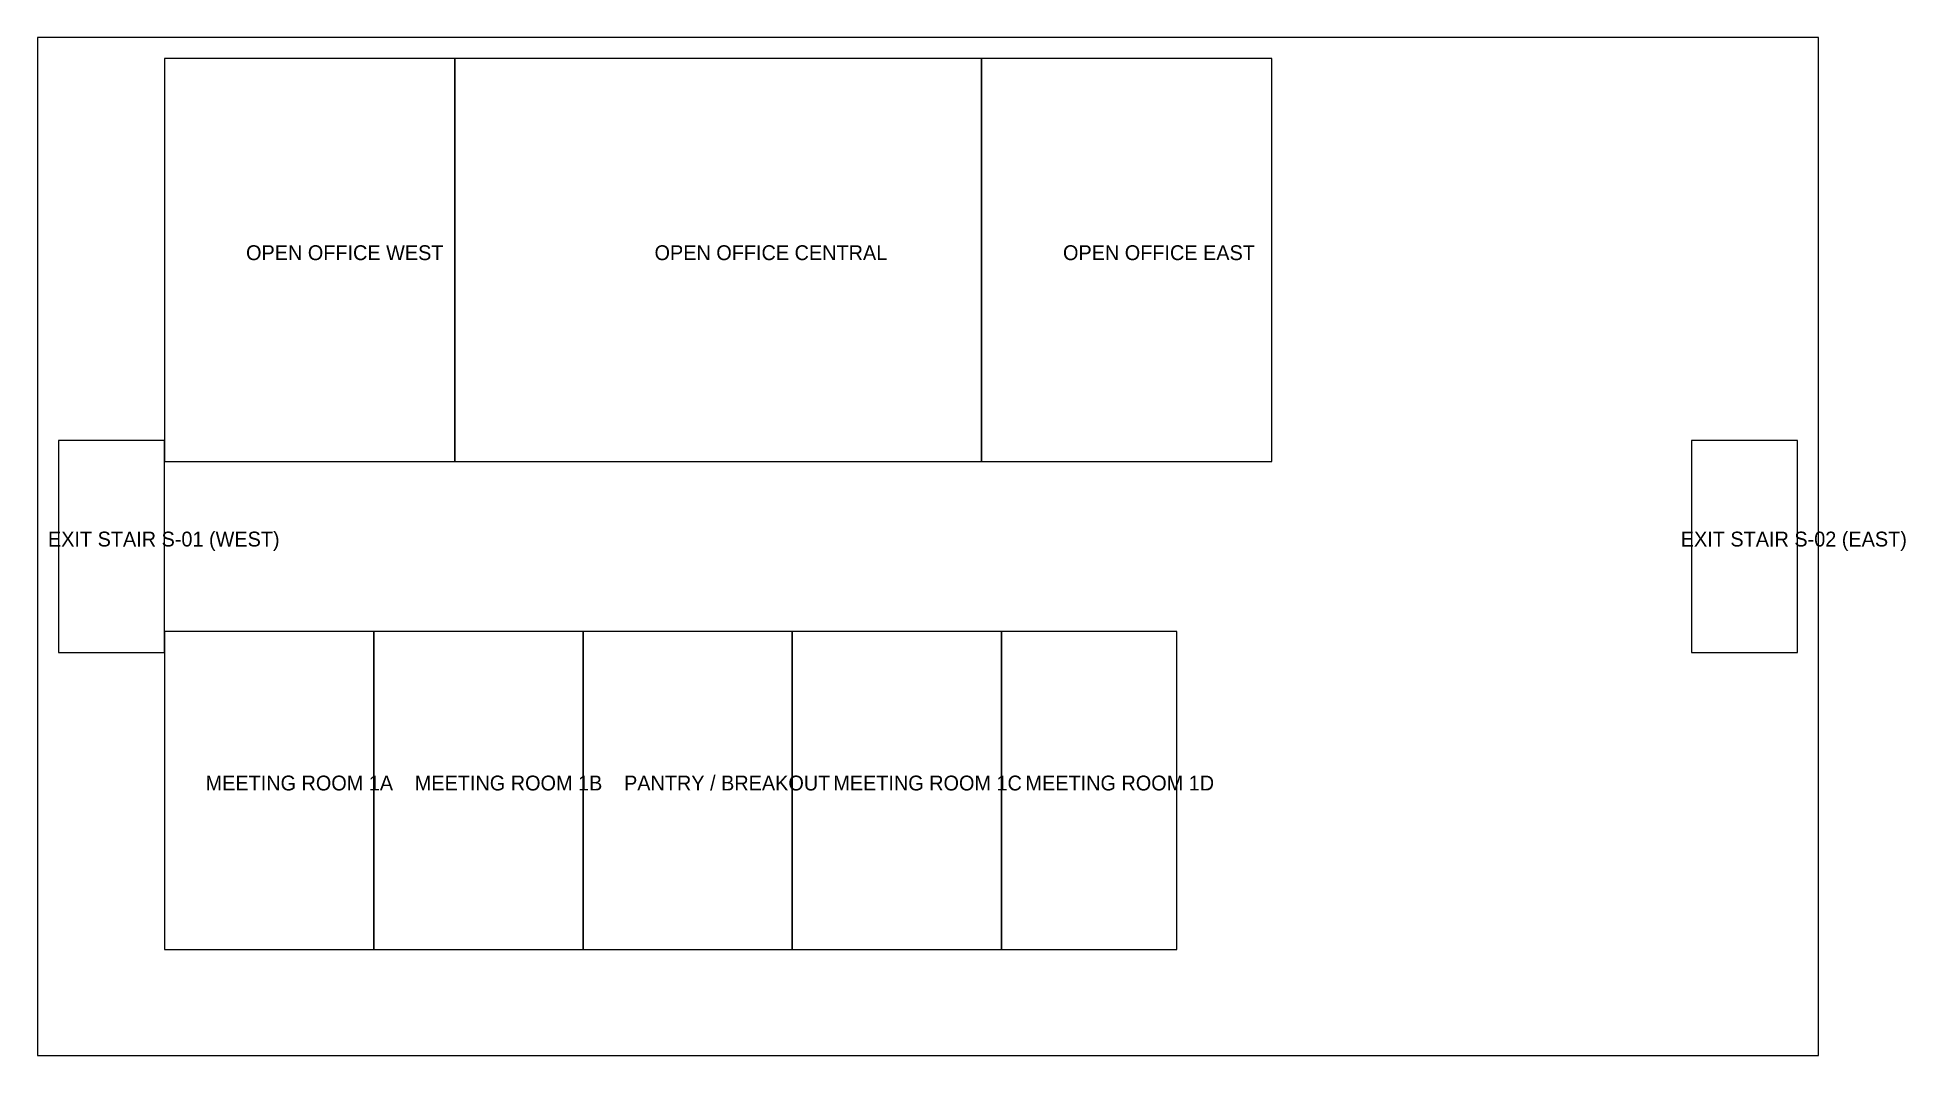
# Model space of a CAD drawing. Header units: metres. Extents: x 0 to 44052, y 0 to 24000.
import ezdxf

# ---------------------------------------------------------------- set-up
doc = ezdxf.new("R2010")
doc.units = ezdxf.units.M
for name, color, linetype in [('A-AREA-ROOM', 4, 'Continuous'), ('A-EXIT', 1, 'Continuous'), ('A-TEXT', 7, 'Continuous'), ('A-WALL-EXTR', 7, 'Continuous')]:
    doc.layers.add(name, color=color, linetype=linetype)

msp = doc.modelspace()

# ---------------------------------------------------------------- linework, layer by layer
at = {"layer": 'A-AREA-ROOM'}
for points in [[(3000, 14000), (9842, 14000), (9842, 23500), (3000, 23500)], [(9842, 14000), (22263, 14000), (22263, 23500), (9842, 23500)], [(22263, 14000), (29105, 14000), (29105, 23500), (22263, 23500)], [(3000, 2500), (7933.3, 2500), (7933.3, 10000), (3000, 10000)], [(7933.3, 2500), (12866.6, 2500), (12866.6, 10000), (7933.3, 10000)], [(12866.6, 2500), (17800, 2500), (17800, 10000), (12866.6, 10000)], [(17800, 2500), (22733.3, 2500), (22733.3, 10000), (17800, 10000)], [(22733.3, 2500), (26866.6, 2500), (26866.6, 10000), (22733.3, 10000)]]:
    msp.add_lwpolyline(points, close=True, dxfattribs=at)
at = {"layer": 'A-EXIT'}
for points in [[(500, 9500), (3000, 9500), (3000, 14500), (500, 14500)], [(39000, 9500), (41500, 9500), (41500, 14500), (39000, 14500)]]:
    msp.add_lwpolyline(points, close=True, dxfattribs=at)
at = {"layer": 'A-WALL-EXTR'}
msp.add_lwpolyline([(0, 0), (42000, 0), (42000, 24000), (0, 24000)], close=True, dxfattribs=at)

# ---------------------------------------------------------------- texts
at = {"layer": 'A-TEXT'}
for s, p in [('OPEN OFFICE WEST', (4921, 18750)), ('OPEN OFFICE CENTRAL', (14552.5, 18750)), ('OPEN OFFICE EAST', (24184, 18750)), ('EXIT STAIR S-01 (WEST)', (250, 12000)), ('EXIT STAIR S-02 (EAST)', (38750, 12000)), ('PANTRY / BREAKOUT', (13833.3, 6250)), ('MEETING ROOM 1A', (3966.65, 6250)), ('MEETING ROOM 1B', (8899.95, 6250)), ('MEETING ROOM 1C', (18766.65, 6250)), ('MEETING ROOM 1D', (23299.95, 6250))]:
    msp.add_text(s, height=350, dxfattribs=at).set_placement(p)

doc.saveas('drawing.dxf')
